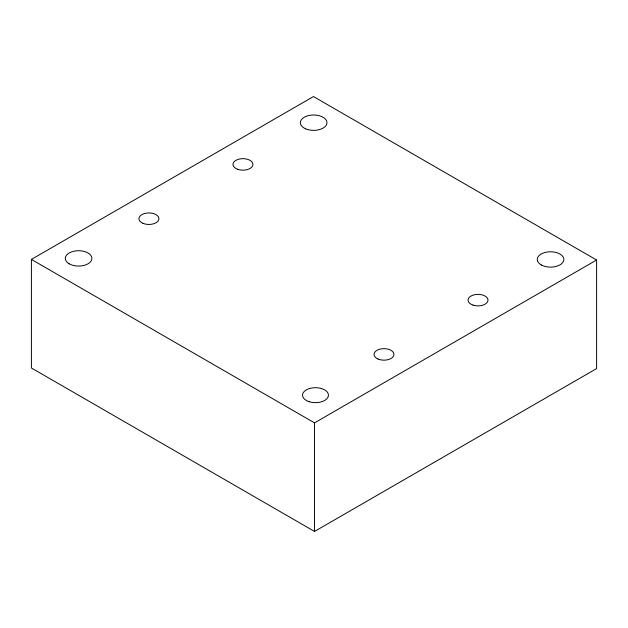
<?xml version="1.0" encoding="UTF-8"?>
<svg xmlns="http://www.w3.org/2000/svg" width="628" height="628" viewBox="0 0 628 628"><rect width="100%" height="100%" fill="white"/><g stroke="black" fill="none" stroke-linecap="round" stroke-linejoin="round"><path stroke-width="0.94" d="M31.4 259.411L313.474 96.555L596.6 260.016L596.6 368.589L314.526 531.445L31.4 367.984L31.4 259.411L314.526 422.872L596.6 260.016M314.526 422.872L314.526 531.445M473.025 305.106A9.97 5.754 0 0 0 487.995 300.129A9.97 5.754 0 0 0 473.041 295.136A9.97 5.754 0 0 0 473.025 305.106M377.993 359.012A9.97 5.754 0 0 0 393.897 355.11A9.97 5.754 0 0 0 380.097 349.113A9.97 5.754 0 0 0 377.993 359.012M237.619 169.277A9.97 5.754 0 0 0 252.919 164.646A9.97 5.754 0 0 0 238.326 159.316A9.97 5.754 0 0 0 237.619 169.277M142.925 223.293A9.97 5.754 0 0 0 158.829 219.4A9.97 5.754 0 0 0 145.037 213.394A9.97 5.754 0 0 0 142.925 223.293M541.367 265.008A13.298 7.677 0 0 0 563.473 261.279A13.298 7.677 0 0 0 546.823 252.087A13.298 7.677 0 0 0 541.367 265.008M305.42 128.716A13.298 7.677 0 0 0 326.819 123.787A13.298 7.677 0 0 0 308.733 115.552A13.298 7.677 0 0 0 305.42 128.716M69.19 263.823A13.298 7.677 0 0 0 91.437 260.385A13.298 7.677 0 0 0 75.148 250.98A13.298 7.677 0 0 0 69.19 263.823M309.015 401.645A12.953 7.473 0 0 0 328.444 395.169A12.953 7.473 0 0 0 309.015 388.693A12.953 7.473 0 0 0 309.015 401.645"/></g></svg>
